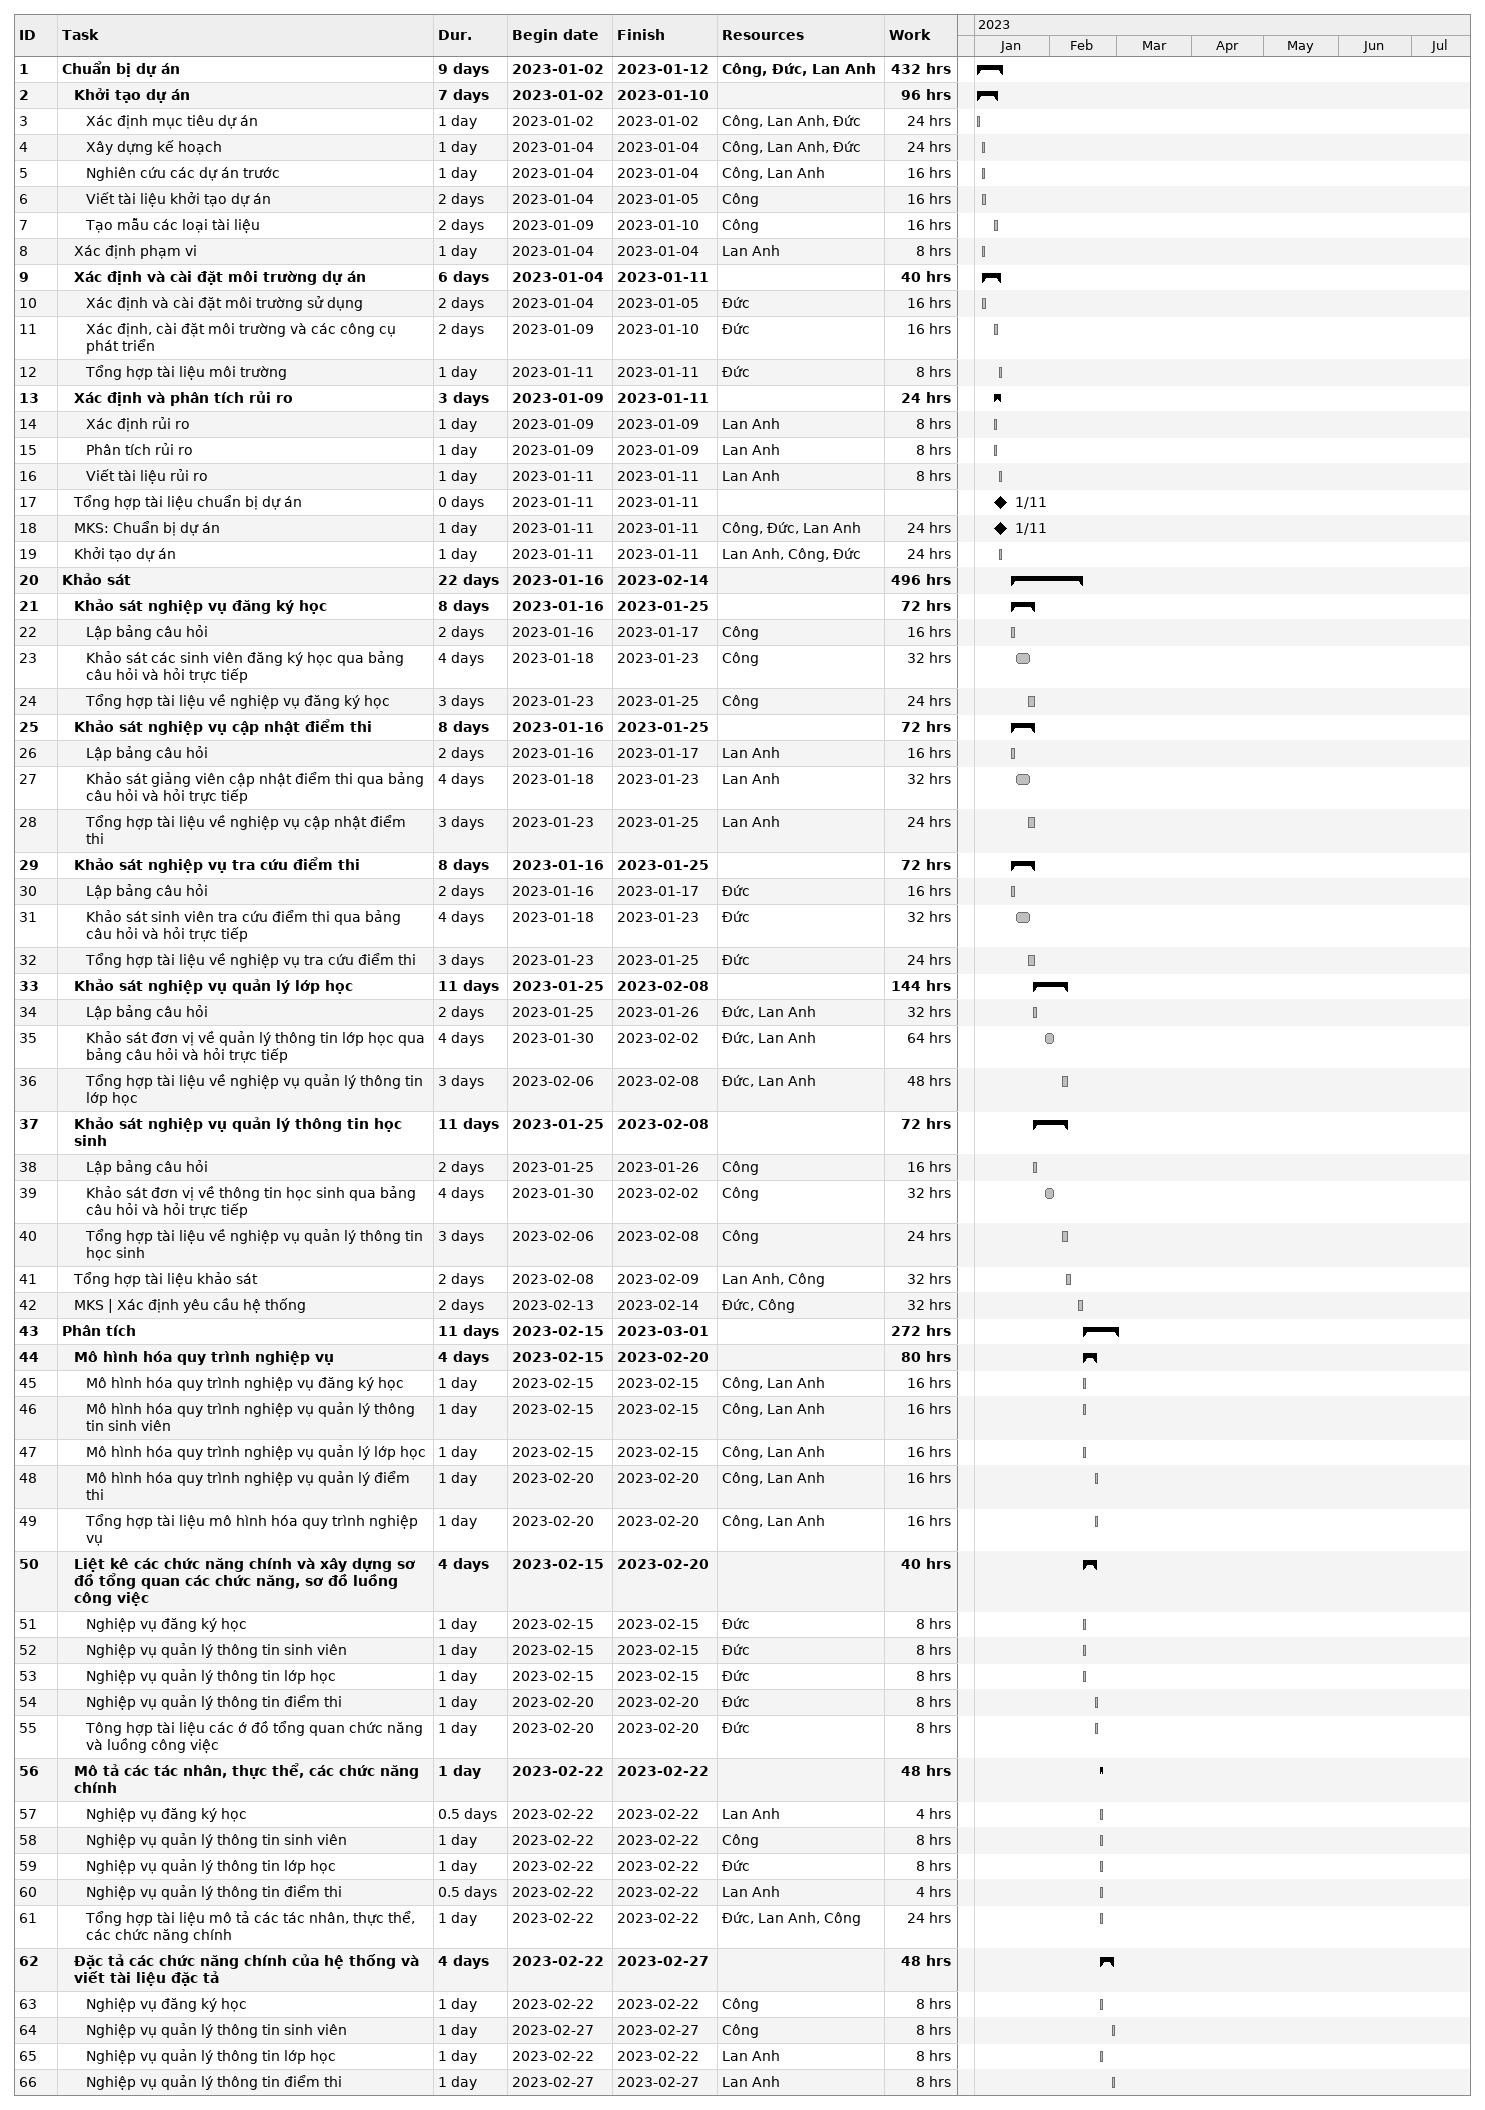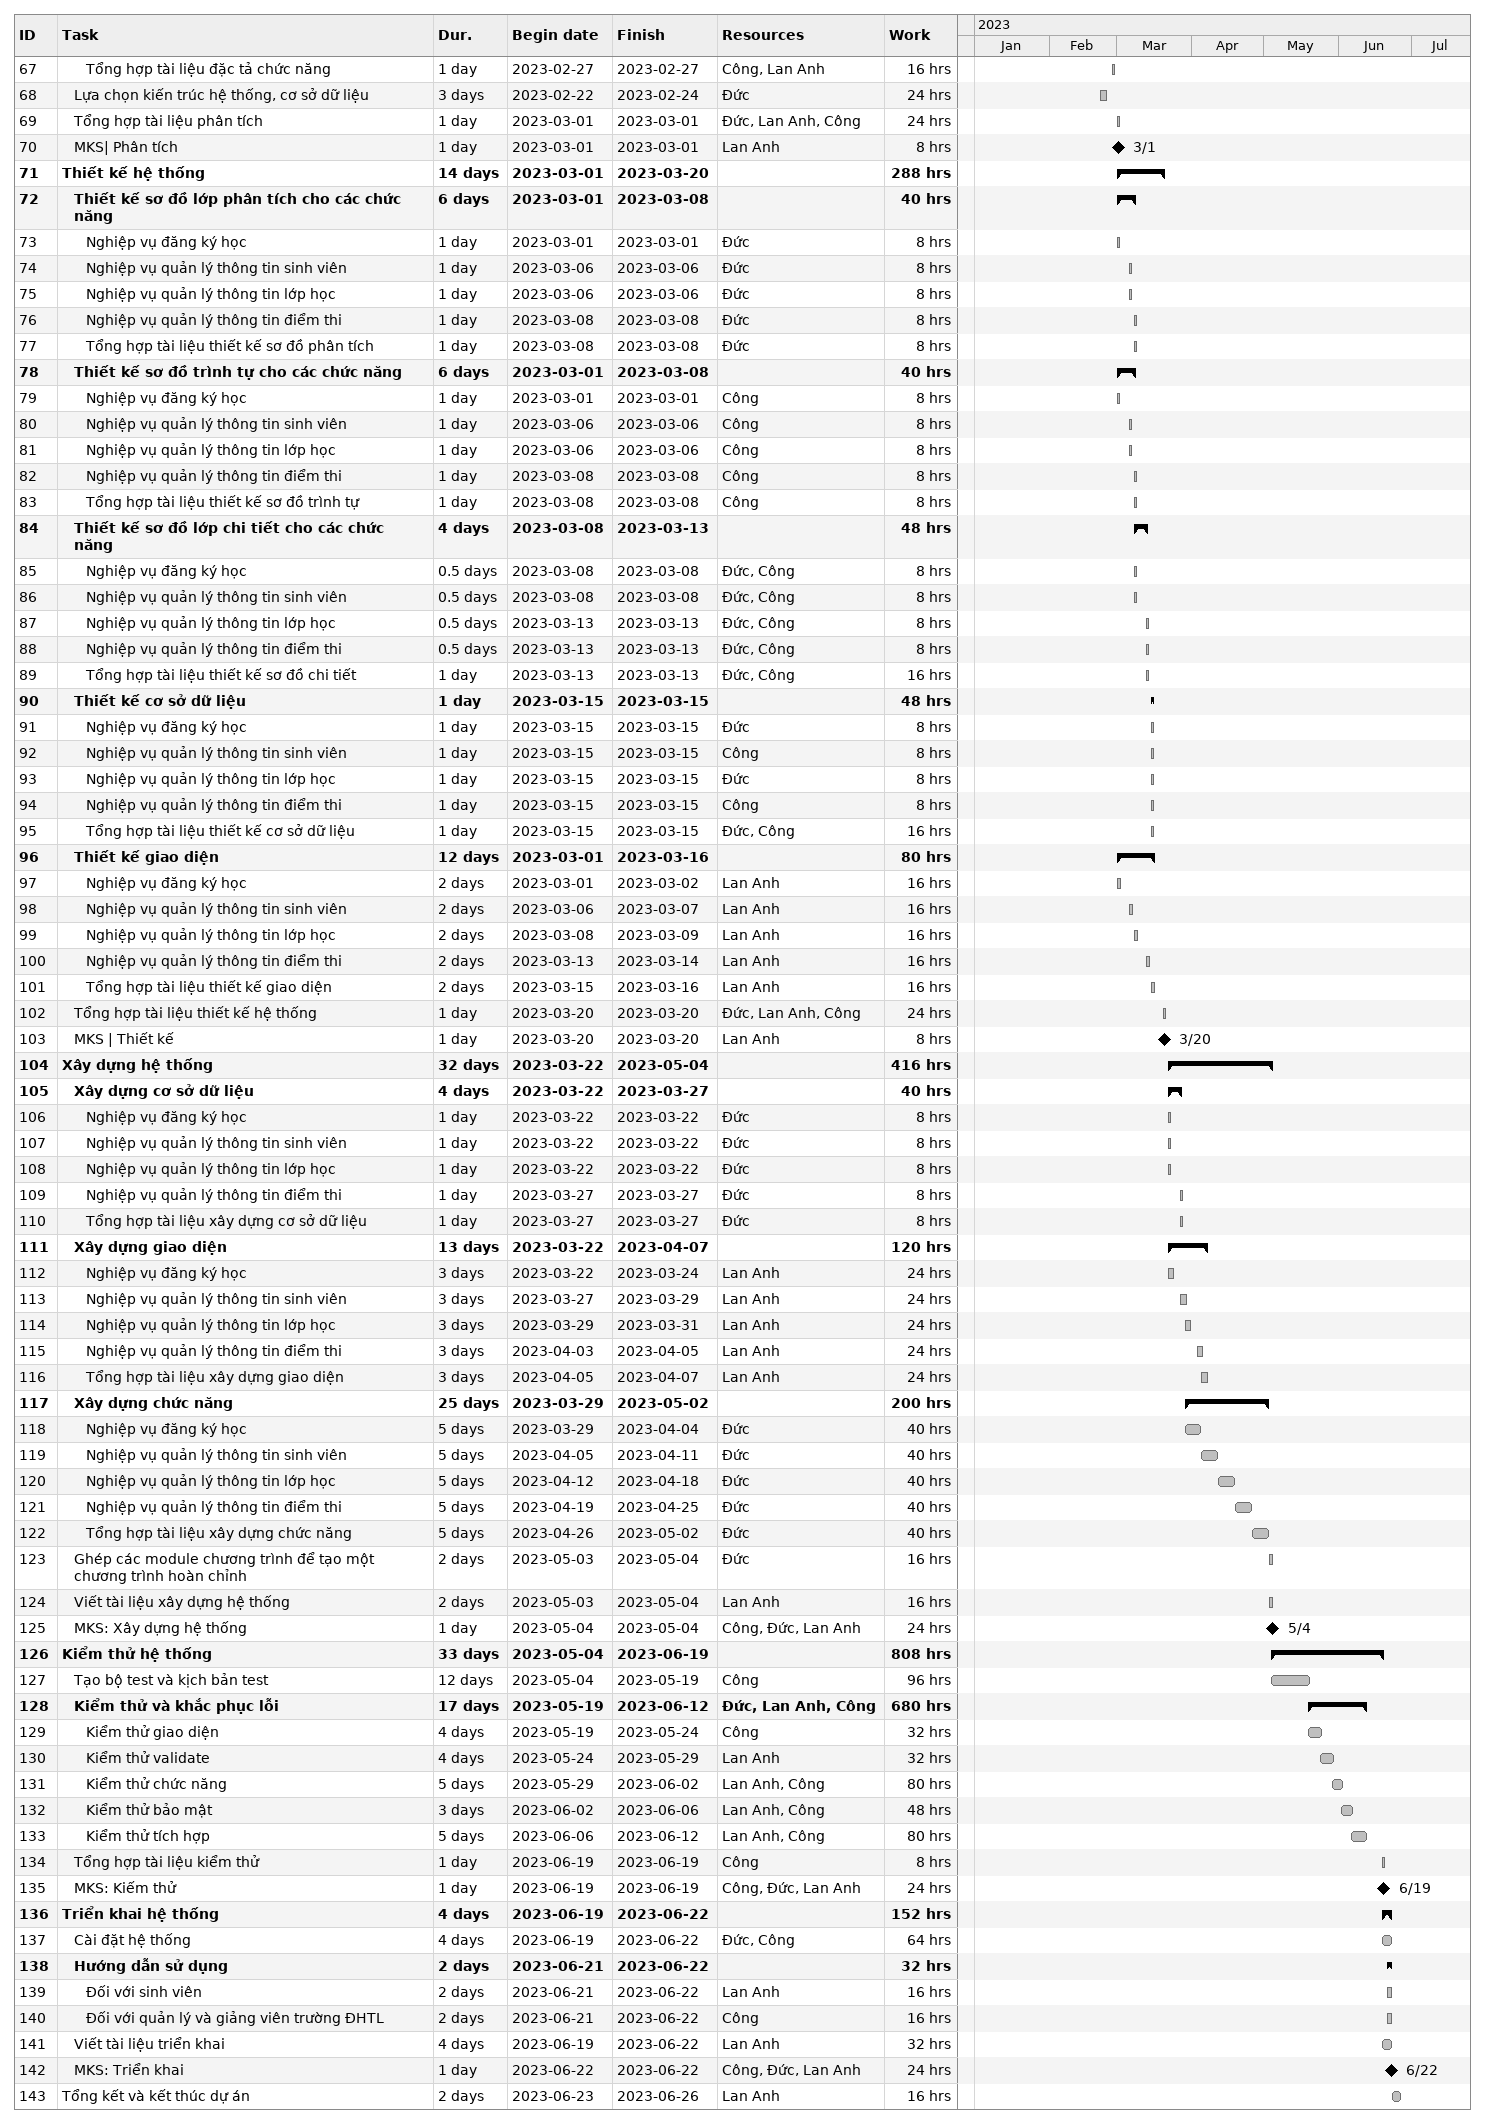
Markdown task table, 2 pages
| ID | Level | Task | Duration | Start | Finish | Resources | Work (h) |
|---|---|---|---|---|---|---|---|
| 1 | 1 | **Chuẩn bị dự án** | 9d | 2023-01-02 | 2023-01-12 | Công, Đức, Lan Anh | 432 |
| 2 | 2 | **Khởi tạo dự án** | 7d | 2023-01-02 | 2023-01-10 |  | 96 |
| 3 | 3 | Xác định mục tiêu dự án | 1d | 2023-01-02 | 2023-01-02 | Công, Lan Anh, Đức | 24 |
| 4 | 3 | Xây dựng kế hoạch | 1d | 2023-01-04 | 2023-01-04 | Công, Lan Anh, Đức | 24 |
| 5 | 3 | Nghiên cứu các dự án trước | 1d | 2023-01-04 | 2023-01-04 | Công, Lan Anh | 16 |
| 6 | 3 | Viết tài liệu khởi tạo dự án | 2d | 2023-01-04 | 2023-01-05 | Công | 16 |
| 7 | 3 | Tạo mẫu các loại tài liệu | 2d | 2023-01-09 | 2023-01-10 | Công | 16 |
| 8 | 2 | Xác định phạm vi | 1d | 2023-01-04 | 2023-01-04 | Lan Anh | 8 |
| 9 | 2 | **Xác định và cài đặt môi trường dự án** | 6d | 2023-01-04 | 2023-01-11 |  | 40 |
| 10 | 3 | Xác định và cài đặt môi trường sử dụng | 2d | 2023-01-04 | 2023-01-05 | Đức | 16 |
| 11 | 3 | Xác định, cài đặt môi trường và các công cụ phát triển | 2d | 2023-01-09 | 2023-01-10 | Đức | 16 |
| 12 | 3 | Tổng hợp tài liệu môi trường | 1d | 2023-01-11 | 2023-01-11 | Đức | 8 |
| 13 | 2 | **Xác định và phân tích rủi ro** | 3d | 2023-01-09 | 2023-01-11 |  | 24 |
| 14 | 3 | Xác định rủi ro | 1d | 2023-01-09 | 2023-01-09 | Lan Anh | 8 |
| 15 | 3 | Phân tích rủi ro | 1d | 2023-01-09 | 2023-01-09 | Lan Anh | 8 |
| 16 | 3 | Viết tài liệu rủi ro | 1d | 2023-01-11 | 2023-01-11 | Lan Anh | 8 |
| 17 | 2 | Tổng hợp tài liệu chuẩn bị dự án | 0d | 2023-01-11 | 2023-01-11 |  |  |
| 18 | 2 | MKS: Chuẩn bị dự án | 1d | 2023-01-11 | 2023-01-11 | Công, Đức, Lan Anh | 24 |
| 19 | 2 | Khởi tạo dự án | 1d | 2023-01-11 | 2023-01-11 | Lan Anh, Công, Đức | 24 |
| 20 | 1 | **Khảo sát** | 22d | 2023-01-16 | 2023-02-14 |  | 496 |
| 21 | 2 | **Khảo sát nghiệp vụ đăng ký học** | 8d | 2023-01-16 | 2023-01-25 |  | 72 |
| 22 | 3 | Lập bảng câu hỏi | 2d | 2023-01-16 | 2023-01-17 | Công | 16 |
| 23 | 3 | Khảo sát các sinh viên đăng ký học qua bảng câu hỏi và hỏi trực tiếp | 4d | 2023-01-18 | 2023-01-23 | Công | 32 |
| 24 | 3 | Tổng hợp tài liệu về nghiệp vụ đăng ký học | 3d | 2023-01-23 | 2023-01-25 | Công | 24 |
| 25 | 2 | **Khảo sát nghiệp vụ cập nhật điểm thi** | 8d | 2023-01-16 | 2023-01-25 |  | 72 |
| 26 | 3 | Lập bảng câu hỏi | 2d | 2023-01-16 | 2023-01-17 | Lan Anh | 16 |
| 27 | 3 | Khảo sát giảng viên cập nhật điểm thi qua bảng câu hỏi và hỏi trực tiếp | 4d | 2023-01-18 | 2023-01-23 | Lan Anh | 32 |
| 28 | 3 | Tổng hợp tài liệu về nghiệp vụ cập nhật điểm thi | 3d | 2023-01-23 | 2023-01-25 | Lan Anh | 24 |
| 29 | 2 | **Khảo sát nghiệp vụ tra cứu điểm thi** | 8d | 2023-01-16 | 2023-01-25 |  | 72 |
| 30 | 3 | Lập bảng câu hỏi | 2d | 2023-01-16 | 2023-01-17 | Đức | 16 |
| 31 | 3 | Khảo sát sinh viên tra cứu điểm thi qua bảng câu hỏi và hỏi trực tiếp | 4d | 2023-01-18 | 2023-01-23 | Đức | 32 |
| 32 | 3 | Tổng hợp tài liệu về nghiệp vụ tra cứu điểm thi | 3d | 2023-01-23 | 2023-01-25 | Đức | 24 |
| 33 | 2 | **Khảo sát nghiệp vụ quản lý lớp học** | 11d | 2023-01-25 | 2023-02-08 |  | 144 |
| 34 | 3 | Lập bảng câu hỏi | 2d | 2023-01-25 | 2023-01-26 | Đức, Lan Anh | 32 |
| 35 | 3 | Khảo sát đơn vị về quản lý thông tin lớp học qua bảng câu hỏi và hỏi trực tiếp | 4d | 2023-01-30 | 2023-02-02 | Đức, Lan Anh | 64 |
| 36 | 3 | Tổng hợp tài liệu về nghiệp vụ quản lý thông tin lớp học | 3d | 2023-02-06 | 2023-02-08 | Đức, Lan Anh | 48 |
| 37 | 2 | **Khảo sát nghiệp vụ quản lý thông tin học sinh** | 11d | 2023-01-25 | 2023-02-08 |  | 72 |
| 38 | 3 | Lập bảng câu hỏi | 2d | 2023-01-25 | 2023-01-26 | Công | 16 |
| 39 | 3 | Khảo sát đơn vị về thông tin học sinh qua bảng câu hỏi và hỏi trực tiếp | 4d | 2023-01-30 | 2023-02-02 | Công | 32 |
| 40 | 3 | Tổng hợp tài liệu về nghiệp vụ quản lý thông tin học sinh | 3d | 2023-02-06 | 2023-02-08 | Công | 24 |
| 41 | 2 | Tổng hợp tài liệu khảo sát | 2d | 2023-02-08 | 2023-02-09 | Lan Anh, Công | 32 |
| 42 | 2 | MKS \| Xác định yêu cầu hệ thống | 2d | 2023-02-13 | 2023-02-14 | Đức, Công | 32 |
| 43 | 1 | **Phân tích** | 11d | 2023-02-15 | 2023-03-01 |  | 272 |
| 44 | 2 | **Mô hình hóa quy trình nghiệp vụ** | 4d | 2023-02-15 | 2023-02-20 |  | 80 |
| 45 | 3 | Mô hình hóa quy trình nghiệp vụ đăng ký học | 1d | 2023-02-15 | 2023-02-15 | Công, Lan Anh | 16 |
| 46 | 3 | Mô hình hóa quy trình nghiệp vụ quản lý thông tin sinh viên | 1d | 2023-02-15 | 2023-02-15 | Công, Lan Anh | 16 |
| 47 | 3 | Mô hình hóa quy trình nghiệp vụ quản lý lớp học | 1d | 2023-02-15 | 2023-02-15 | Công, Lan Anh | 16 |
| 48 | 3 | Mô hình hóa quy trình nghiệp vụ quản lý điểm thi | 1d | 2023-02-20 | 2023-02-20 | Công, Lan Anh | 16 |
| 49 | 3 | Tổng hợp tài liệu mô hình hóa quy trình nghiệp vụ | 1d | 2023-02-20 | 2023-02-20 | Công, Lan Anh | 16 |
| 50 | 2 | **Liệt kê các chức năng chính và xây dựng sơ đồ tổng quan các chức năng, sơ đồ luồng công việc** | 4d | 2023-02-15 | 2023-02-20 |  | 40 |
| 51 | 3 | Nghiệp vụ đăng ký học | 1d | 2023-02-15 | 2023-02-15 | Đức | 8 |
| 52 | 3 | Nghiệp vụ quản lý thông tin sinh viên | 1d | 2023-02-15 | 2023-02-15 | Đức | 8 |
| 53 | 3 | Nghiệp vụ quản lý thông tin lớp học | 1d | 2023-02-15 | 2023-02-15 | Đức | 8 |
| 54 | 3 | Nghiệp vụ quản lý thông tin điểm thi | 1d | 2023-02-20 | 2023-02-20 | Đức | 8 |
| 55 | 3 | Tông hợp tài liệu các ớ đồ tổng quan chức năng và luồng công việc | 1d | 2023-02-20 | 2023-02-20 | Đức | 8 |
| 56 | 2 | **Mô tả các tác nhân, thực thể, các chức năng chính** | 1d | 2023-02-22 | 2023-02-22 |  | 48 |
| 57 | 3 | Nghiệp vụ đăng ký học | 0.5d | 2023-02-22 | 2023-02-22 | Lan Anh | 4 |
| 58 | 3 | Nghiệp vụ quản lý thông tin sinh viên | 1d | 2023-02-22 | 2023-02-22 | Công | 8 |
| 59 | 3 | Nghiệp vụ quản lý thông tin lớp học | 1d | 2023-02-22 | 2023-02-22 | Đức | 8 |
| 60 | 3 | Nghiệp vụ quản lý thông tin điểm thi | 0.5d | 2023-02-22 | 2023-02-22 | Lan Anh | 4 |
| 61 | 3 | Tổng hợp tài liệu mô tả các tác nhân, thực thể, các chức năng chính | 1d | 2023-02-22 | 2023-02-22 | Đức, Lan Anh, Công | 24 |
| 62 | 2 | **Đặc tả các chức năng chính của hệ thống và viết tài liệu đặc tả** | 4d | 2023-02-22 | 2023-02-27 |  | 48 |
| 63 | 3 | Nghiệp vụ đăng ký học | 1d | 2023-02-22 | 2023-02-22 | Công | 8 |
| 64 | 3 | Nghiệp vụ quản lý thông tin sinh viên | 1d | 2023-02-27 | 2023-02-27 | Công | 8 |
| 65 | 3 | Nghiệp vụ quản lý thông tin lớp học | 1d | 2023-02-22 | 2023-02-22 | Lan Anh | 8 |
| 66 | 3 | Nghiệp vụ quản lý thông tin điểm thi | 1d | 2023-02-27 | 2023-02-27 | Lan Anh | 8 |
| 67 | 3 | Tổng hợp tài liệu đặc tả chức năng | 1d | 2023-02-27 | 2023-02-27 | Công, Lan Anh | 16 |
| 68 | 2 | Lựa chọn kiến trúc hệ thống, cơ sở dữ liệu | 3d | 2023-02-22 | 2023-02-24 | Đức | 24 |
| 69 | 2 | Tổng hợp tài liệu phân tích | 1d | 2023-03-01 | 2023-03-01 | Đức, Lan Anh, Công | 24 |
| 70 | 2 | MKS\| Phân tích | 1d | 2023-03-01 | 2023-03-01 | Lan Anh | 8 |
| 71 | 1 | **Thiết kế hệ thống** | 14d | 2023-03-01 | 2023-03-20 |  | 288 |
| 72 | 2 | **Thiết kế sơ đồ lớp phân tích cho các chức năng** | 6d | 2023-03-01 | 2023-03-08 |  | 40 |
| 73 | 3 | Nghiệp vụ đăng ký học | 1d | 2023-03-01 | 2023-03-01 | Đức | 8 |
| 74 | 3 | Nghiệp vụ quản lý thông tin sinh viên | 1d | 2023-03-06 | 2023-03-06 | Đức | 8 |
| 75 | 3 | Nghiệp vụ quản lý thông tin lớp học | 1d | 2023-03-06 | 2023-03-06 | Đức | 8 |
| 76 | 3 | Nghiệp vụ quản lý thông tin điểm thi | 1d | 2023-03-08 | 2023-03-08 | Đức | 8 |
| 77 | 3 | Tổng hợp tài liệu thiết kế sơ đồ phân tích | 1d | 2023-03-08 | 2023-03-08 | Đức | 8 |
| 78 | 2 | **Thiết kế sơ đồ trình tự cho các chức năng** | 6d | 2023-03-01 | 2023-03-08 |  | 40 |
| 79 | 3 | Nghiệp vụ đăng ký học | 1d | 2023-03-01 | 2023-03-01 | Công | 8 |
| 80 | 3 | Nghiệp vụ quản lý thông tin sinh viên | 1d | 2023-03-06 | 2023-03-06 | Công | 8 |
| 81 | 3 | Nghiệp vụ quản lý thông tin lớp học | 1d | 2023-03-06 | 2023-03-06 | Công | 8 |
| 82 | 3 | Nghiệp vụ quản lý thông tin điểm thi | 1d | 2023-03-08 | 2023-03-08 | Công | 8 |
| 83 | 3 | Tổng hợp tài liệu thiết kế sơ đồ trình tự | 1d | 2023-03-08 | 2023-03-08 | Công | 8 |
| 84 | 2 | **Thiết kế sơ đồ lớp chi tiết cho các chức năng** | 4d | 2023-03-08 | 2023-03-13 |  | 48 |
| 85 | 3 | Nghiệp vụ đăng ký học | 0.5d | 2023-03-08 | 2023-03-08 | Đức, Công | 8 |
| 86 | 3 | Nghiệp vụ quản lý thông tin sinh viên | 0.5d | 2023-03-08 | 2023-03-08 | Đức, Công | 8 |
| 87 | 3 | Nghiệp vụ quản lý thông tin lớp học | 0.5d | 2023-03-13 | 2023-03-13 | Đức, Công | 8 |
| 88 | 3 | Nghiệp vụ quản lý thông tin điểm thi | 0.5d | 2023-03-13 | 2023-03-13 | Đức, Công | 8 |
| 89 | 3 | Tổng hợp tài liệu thiết kế sơ đồ chi tiết | 1d | 2023-03-13 | 2023-03-13 | Đức, Công | 16 |
| 90 | 2 | **Thiết kế cơ sở dữ liệu** | 1d | 2023-03-15 | 2023-03-15 |  | 48 |
| 91 | 3 | Nghiệp vụ đăng ký học | 1d | 2023-03-15 | 2023-03-15 | Đức | 8 |
| 92 | 3 | Nghiệp vụ quản lý thông tin sinh viên | 1d | 2023-03-15 | 2023-03-15 | Công | 8 |
| 93 | 3 | Nghiệp vụ quản lý thông tin lớp học | 1d | 2023-03-15 | 2023-03-15 | Đức | 8 |
| 94 | 3 | Nghiệp vụ quản lý thông tin điểm thi | 1d | 2023-03-15 | 2023-03-15 | Công | 8 |
| 95 | 3 | Tổng hợp tài liệu thiết kế cơ sở dữ liệu | 1d | 2023-03-15 | 2023-03-15 | Đức, Công | 16 |
| 96 | 2 | **Thiết kế giao diện** | 12d | 2023-03-01 | 2023-03-16 |  | 80 |
| 97 | 3 | Nghiệp vụ đăng ký học | 2d | 2023-03-01 | 2023-03-02 | Lan Anh | 16 |
| 98 | 3 | Nghiệp vụ quản lý thông tin sinh viên | 2d | 2023-03-06 | 2023-03-07 | Lan Anh | 16 |
| 99 | 3 | Nghiệp vụ quản lý thông tin lớp học | 2d | 2023-03-08 | 2023-03-09 | Lan Anh | 16 |
| 100 | 3 | Nghiệp vụ quản lý thông tin điểm thi | 2d | 2023-03-13 | 2023-03-14 | Lan Anh | 16 |
| 101 | 3 | Tổng hợp tài liệu thiết kế giao diện | 2d | 2023-03-15 | 2023-03-16 | Lan Anh | 16 |
| 102 | 2 | Tổng hợp tài liệu thiết kế hệ thống | 1d | 2023-03-20 | 2023-03-20 | Đức, Lan Anh, Công | 24 |
| 103 | 2 | MKS \| Thiết kế | 1d | 2023-03-20 | 2023-03-20 | Lan Anh | 8 |
| 104 | 1 | **Xây dựng hệ thống** | 32d | 2023-03-22 | 2023-05-04 |  | 416 |
| 105 | 2 | **Xây dựng cơ sở dữ liệu** | 4d | 2023-03-22 | 2023-03-27 |  | 40 |
| 106 | 3 | Nghiệp vụ đăng ký học | 1d | 2023-03-22 | 2023-03-22 | Đức | 8 |
| 107 | 3 | Nghiệp vụ quản lý thông tin sinh viên | 1d | 2023-03-22 | 2023-03-22 | Đức | 8 |
| 108 | 3 | Nghiệp vụ quản lý thông tin lớp học | 1d | 2023-03-22 | 2023-03-22 | Đức | 8 |
| 109 | 3 | Nghiệp vụ quản lý thông tin điểm thi | 1d | 2023-03-27 | 2023-03-27 | Đức | 8 |
| 110 | 3 | Tổng hợp tài liệu xây dựng cơ sở dữ liệu | 1d | 2023-03-27 | 2023-03-27 | Đức | 8 |
| 111 | 2 | **Xây dựng giao diện** | 13d | 2023-03-22 | 2023-04-07 |  | 120 |
| 112 | 3 | Nghiệp vụ đăng ký học | 3d | 2023-03-22 | 2023-03-24 | Lan Anh | 24 |
| 113 | 3 | Nghiệp vụ quản lý thông tin sinh viên | 3d | 2023-03-27 | 2023-03-29 | Lan Anh | 24 |
| 114 | 3 | Nghiệp vụ quản lý thông tin lớp học | 3d | 2023-03-29 | 2023-03-31 | Lan Anh | 24 |
| 115 | 3 | Nghiệp vụ quản lý thông tin điểm thi | 3d | 2023-04-03 | 2023-04-05 | Lan Anh | 24 |
| 116 | 3 | Tổng hợp tài liệu xây dựng giao diện | 3d | 2023-04-05 | 2023-04-07 | Lan Anh | 24 |
| 117 | 2 | **Xây dựng chức năng** | 25d | 2023-03-29 | 2023-05-02 |  | 200 |
| 118 | 3 | Nghiệp vụ đăng ký học | 5d | 2023-03-29 | 2023-04-04 | Đức | 40 |
| 119 | 3 | Nghiệp vụ quản lý thông tin sinh viên | 5d | 2023-04-05 | 2023-04-11 | Đức | 40 |
| 120 | 3 | Nghiệp vụ quản lý thông tin lớp học | 5d | 2023-04-12 | 2023-04-18 | Đức | 40 |
| 121 | 3 | Nghiệp vụ quản lý thông tin điểm thi | 5d | 2023-04-19 | 2023-04-25 | Đức | 40 |
| 122 | 3 | Tổng hợp tài liệu xây dựng chức năng | 5d | 2023-04-26 | 2023-05-02 | Đức | 40 |
| 123 | 2 | Ghép các module chương trình để tạo một chương trình hoàn chỉnh | 2d | 2023-05-03 | 2023-05-04 | Đức | 16 |
| 124 | 2 | Viết tài liệu xây dựng hệ thống | 2d | 2023-05-03 | 2023-05-04 | Lan Anh | 16 |
| 125 | 2 | MKS: Xây dựng hệ thống | 1d | 2023-05-04 | 2023-05-04 | Công, Đức, Lan Anh | 24 |
| 126 | 1 | **Kiểm thử hệ thống** | 33d | 2023-05-04 | 2023-06-19 |  | 808 |
| 127 | 2 | Tạo bộ test và kịch bản test | 12d | 2023-05-04 | 2023-05-19 | Công | 96 |
| 128 | 2 | **Kiểm thử và khắc phục lỗi** | 17d | 2023-05-19 | 2023-06-12 | Đức, Lan Anh, Công | 680 |
| 129 | 3 | Kiểm thử giao diện | 4d | 2023-05-19 | 2023-05-24 | Công | 32 |
| 130 | 3 | Kiểm thử validate | 4d | 2023-05-24 | 2023-05-29 | Lan Anh | 32 |
| 131 | 3 | Kiểm thử chức năng | 5d | 2023-05-29 | 2023-06-02 | Lan Anh, Công | 80 |
| 132 | 3 | Kiểm thử bảo mật | 3d | 2023-06-02 | 2023-06-06 | Lan Anh, Công | 48 |
| 133 | 3 | Kiểm thử tích hợp | 5d | 2023-06-06 | 2023-06-12 | Lan Anh, Công | 80 |
| 134 | 2 | Tổng hợp tài liệu kiểm thử | 1d | 2023-06-19 | 2023-06-19 | Công | 8 |
| 135 | 2 | MKS: Kiếm thử | 1d | 2023-06-19 | 2023-06-19 | Công, Đức, Lan Anh | 24 |
| 136 | 1 | **Triển khai hệ thống** | 4d | 2023-06-19 | 2023-06-22 |  | 152 |
| 137 | 2 | Cài đặt hệ thống | 4d | 2023-06-19 | 2023-06-22 | Đức, Công | 64 |
| 138 | 2 | **Hướng dẫn sử dụng** | 2d | 2023-06-21 | 2023-06-22 |  | 32 |
| 139 | 3 | Đối với sinh viên | 2d | 2023-06-21 | 2023-06-22 | Lan Anh | 16 |
| 140 | 3 | Đối với quản lý và giảng viên trường ĐHTL | 2d | 2023-06-21 | 2023-06-22 | Công | 16 |
| 141 | 2 | Viết tài liệu triển khai | 4d | 2023-06-19 | 2023-06-22 | Lan Anh | 32 |
| 142 | 2 | MKS: Triển khai | 1d | 2023-06-22 | 2023-06-22 | Công, Đức, Lan Anh | 24 |
| 143 | 1 | Tổng kết và kết thúc dự án | 2d | 2023-06-23 | 2023-06-26 | Lan Anh | 16 |
